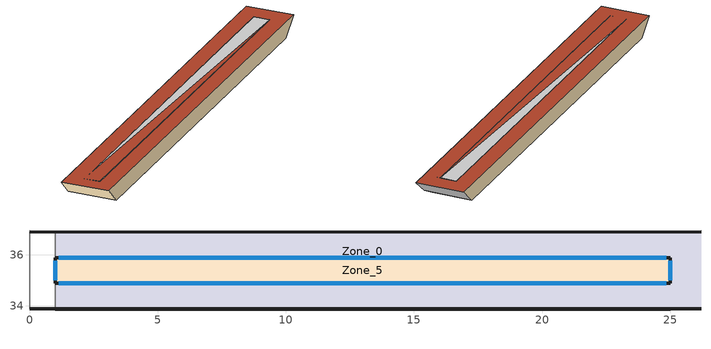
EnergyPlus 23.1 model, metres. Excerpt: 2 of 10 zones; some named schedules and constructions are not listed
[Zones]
Zone_0
 floor to Zone_1 (Interior Partition (Mass)_FLIPPED): 25,33.87,35.54 25,36.88,35.51 26.2,36.89,36.51 26.2,33.88,36.54
 floor to Zone_4 (Interior Partition (Mass)_FLIPPED): 25,34.37,35.54 1,34.37,35.54 1,36.88,35.51 25,36.88,35.51
 floor to Zone_9 (Interior Partition (Mass)_FLIPPED): 25,34.37 25,33.87 1,33.87 1,34.37 z35.54
 wall outside (300mmInsulation 200mmConcrete): 0,33.88,36.54 1,33.87,35.54 25,33.87,35.54 26.2,33.88,36.54; 26.2,36.89,36.51 25,36.88,35.51 1,36.88,35.51 0,36.89,36.51
 wall to Zone_3 (200mmConcrete): 1,36.88,35.51 1,33.87,35.54 0,33.88,36.54 0,36.89,36.51
 ceiling to Zone_5 (Interior Partition (Mass)): 1,34.88,36.53 25,34.88,36.53 25,35.88,36.52 1,35.88,36.52
 roof outside (UVal_0.4_Mass): 0,33.88,36.54 25,33.88,36.54 25,35.88,36.52 1,35.88,36.52 25,34.88,36.53 25,33.88,36.54 26.2,33.88,36.54 26.2,36.89,36.51 0,36.89,36.51
Zone_5
 floor outside (90.1-2019 Nonresidential CZ 0 Exterior Floor (Mass)): 1,34.88,36.03 1,35.88,36.02 25,35.88,36.02 25,34.88,36.03
 wall outside (300mmInsulation 200mmConcrete): 25,35.88 1,35.88 z36.02:36.52; 1,34.88 25,34.88 z36.03:36.53; 1,35.88,36.02 1,34.88,36.03 1,34.88,36.53 1,35.88,36.52; 25,34.88,36.03 25,35.88,36.02 25,35.88,36.52 25,34.88,36.53
 window (90.1-2019 Nonresidential CZ 0 Glazing (Operable)): 24.85,35.88 1.15,35.88 z36.17:36.37; 1.15,34.88 24.85,34.88 z36.18:36.38; 1,35.76,36.14 1,35,36.15 1,35,36.41 1,35.76,36.4; 25,35,36.15 25,35.76,36.14 25,35.76,36.4 25,35,36.41
[Schedule:Week:Daily]
NatVentAvail_Zone_1_21: cb779fb3-fa38-479b-8aeb-0406eaaf0801, 6ca60d31-d849-42c0-a01d-d833ffe5dfa1, a7281071-3462-4b80-a4da-28ef404032ab, 15db0f41-fee6-4d52-96c1-3027262786e3, 309b2482-ce8d-409d-b460-68e8c27364a0, 68bfcea2-5ec1-463a-940b-0c5b80ccc437, 201268af-abe9-49bd-be18-2d253898b7b9, cb779fb3-fa38-479b-8aeb-0406eaaf0801, cb779fb3-fa38-479b-8aeb-0406eaaf0801, cb779fb3-fa38-479b-8aeb-0406eaaf0801, cb779fb3-fa38-479b-8aeb-0406eaaf0801, cb779fb3-fa38-479b-8aeb-0406eaaf0801
NatVentAvail_Zone_1_22: 236ba8d7-de8c-40f3-9cfe-53890e29b154, 65b96427-71b5-4470-b909-40fb6663c698, d4908e0e-0a3d-4d04-b014-d57e547e5f65, ef295e8f-0a48-4638-b966-d85469d5a540, d6fc555a-c4fa-4cd4-8ebb-da3ea019d749, db6bd144-f0b1-430b-9930-fc90391aa766, 70ec4768-6183-4381-810d-2385883a66fe, 236ba8d7-de8c-40f3-9cfe-53890e29b154, 236ba8d7-de8c-40f3-9cfe-53890e29b154, 236ba8d7-de8c-40f3-9cfe-53890e29b154, 236ba8d7-de8c-40f3-9cfe-53890e29b154, 236ba8d7-de8c-40f3-9cfe-53890e29b154
NatVentAvail_Zone_1_23: d33e08ff-aa1f-4edc-a4c7-90c5ddb49c15, 2d23c839-5cfe-428c-afbf-00a2782196c2, 16b5d06a-e49b-4864-a2d9-bcc930e682f6, 1f343dc4-7e18-4b2e-a862-0c4910e19e49, e0a03fea-e461-49e5-b9f9-7c830c094f9f, 965ba626-711f-4fd6-9934-d0888d8206f5, 1646bbce-4935-45e3-97a1-645b00b23fe8, d33e08ff-aa1f-4edc-a4c7-90c5ddb49c15, d33e08ff-aa1f-4edc-a4c7-90c5ddb49c15, d33e08ff-aa1f-4edc-a4c7-90c5ddb49c15, d33e08ff-aa1f-4edc-a4c7-90c5ddb49c15, d33e08ff-aa1f-4edc-a4c7-90c5ddb49c15
NatVentAvail_Zone_1_24: 08cd4fb5-40fd-490c-ac3a-27ce0a48b764, 497e4a9f-b7ad-4c45-9724-981f8c2e124f, 08ddcf9e-8682-4b48-b516-8486664adb73, 4b4d434c-d6fe-4cec-bf9d-cab0e5bb7e0d, 223c9c8f-a4c3-462e-9066-2d8e822e6f13, 998fbbef-35af-4fce-a20f-b05722acc676, 11892d04-261d-41a0-9942-7f058dc8e292, 08cd4fb5-40fd-490c-ac3a-27ce0a48b764, 08cd4fb5-40fd-490c-ac3a-27ce0a48b764, 08cd4fb5-40fd-490c-ac3a-27ce0a48b764, 08cd4fb5-40fd-490c-ac3a-27ce0a48b764, 08cd4fb5-40fd-490c-ac3a-27ce0a48b764
NatVentAvail_Zone_1_25: 4b1451e1-f1f9-42b3-8332-25fa3c085758, 94f74a37-1635-414a-8cc7-34d3664319b5, 8674fd5b-b801-4faa-bce4-9e0a39de3dc9, 3dbdb979-62a1-4936-a494-1080fecfbe1a, 429eb1ad-ea4b-48d3-a67a-d097b666a783, 31134947-c774-48a7-ab83-307db31bb9ea, 836563a4-fd3a-4797-91e9-57b0903f02dc, 4b1451e1-f1f9-42b3-8332-25fa3c085758, 4b1451e1-f1f9-42b3-8332-25fa3c085758, 4b1451e1-f1f9-42b3-8332-25fa3c085758, 4b1451e1-f1f9-42b3-8332-25fa3c085758, 4b1451e1-f1f9-42b3-8332-25fa3c085758
NatVentAvail_Zone_1_26: 04aca33a-50e9-40af-99a5-af7fee4df482, 81e822aa-692d-4da1-97c5-9421ffcb612b, be6dac24-f613-4947-a7f6-58f768485f45, 98bdceed-f24d-476d-8faa-3c5af8a1aa06, c083b71f-190b-4191-b94b-83c5b7998dee, 8dfff481-e4fe-4f13-aa9a-e19b9c47d7ca, a354b542-23ba-41a6-adfd-8a6e0741167c, 04aca33a-50e9-40af-99a5-af7fee4df482, 04aca33a-50e9-40af-99a5-af7fee4df482, 04aca33a-50e9-40af-99a5-af7fee4df482, 04aca33a-50e9-40af-99a5-af7fee4df482, 04aca33a-50e9-40af-99a5-af7fee4df482
NatVentAvail_Zone_1_27: 348e568d-f89d-4a50-9ef4-e7fd1c1e07c7, d9f0e83d-6f1a-4154-bf99-1785c5c41ebd, bc884f03-ac94-4004-828f-768931c0b38e, 67bc3040-a220-4467-b48c-ce38a30fc592, 69aeb32d-6dc3-4552-8ef8-1b367df2c990, ffa1c935-e428-4c60-b305-7016f351fdd6, 355c5d58-4132-4bff-b110-789c9f62f4c1, 348e568d-f89d-4a50-9ef4-e7fd1c1e07c7, 348e568d-f89d-4a50-9ef4-e7fd1c1e07c7, 348e568d-f89d-4a50-9ef4-e7fd1c1e07c7, 348e568d-f89d-4a50-9ef4-e7fd1c1e07c7, 348e568d-f89d-4a50-9ef4-e7fd1c1e07c7
NatVentAvail_Zone_1_28: a053149a-0eda-46ac-8e21-19f3ff6baddb, 7ef912f0-d4b8-400d-8fa4-2a640f67bd1b, a2e4dd26-3a97-408e-83c1-d8b92be03361, a445b25a-591a-4a69-89ca-862104c49fb5, 93d418ac-32f8-4c35-8a41-1faa0fca12bb, 5cf2cfee-baa5-4c92-9c8b-d9e3fc915ea1, cb779fb3-fa38-479b-8aeb-0406eaaf0801, a053149a-0eda-46ac-8e21-19f3ff6baddb, a053149a-0eda-46ac-8e21-19f3ff6baddb, a053149a-0eda-46ac-8e21-19f3ff6baddb, a053149a-0eda-46ac-8e21-19f3ff6baddb, a053149a-0eda-46ac-8e21-19f3ff6baddb
NatVentAvail_Zone_1_29: 09a9091a-4b41-4361-8eb9-abe3ba1fbfb0, d30b9237-7c06-4321-a7f5-d00fccd4ddc5, db8fdf52-dc29-4593-a1eb-b78a528af44c, 096c2fb7-4830-4b1b-ad6a-9c36d3ece77a, 93d418ac-32f8-4c35-8a41-1faa0fca12bb, 93d418ac-32f8-4c35-8a41-1faa0fca12bb, 9aa200cc-5e9f-4ee7-aeb6-b952bb55b031, 09a9091a-4b41-4361-8eb9-abe3ba1fbfb0, 09a9091a-4b41-4361-8eb9-abe3ba1fbfb0, 09a9091a-4b41-4361-8eb9-abe3ba1fbfb0, 09a9091a-4b41-4361-8eb9-abe3ba1fbfb0, 09a9091a-4b41-4361-8eb9-abe3ba1fbfb0
NatVentAvail_Zone_1_30: de4d822c-5159-41ac-86f8-e9dbf803c092, c8dda009-1788-4b89-97d7-fa8b68037593, 208ce779-6c98-4dd6-ad58-4c577de244dd, efbcfd54-499d-48cf-b45b-81fe4e0485be, f553c341-c415-4a18-b194-4530207f144b, 05105824-3aba-4dba-93a0-67d0f1c70a0b, 0958c616-1a51-44e6-8940-2359ab166673, de4d822c-5159-41ac-86f8-e9dbf803c092, de4d822c-5159-41ac-86f8-e9dbf803c092, de4d822c-5159-41ac-86f8-e9dbf803c092, de4d822c-5159-41ac-86f8-e9dbf803c092, de4d822c-5159-41ac-86f8-e9dbf803c092
NatVentAvail_Zone_1_31: d36ef92c-35d1-4d07-82a9-b2e391d12645, 5dc5adcb-c639-40e6-8c44-3f8e136baac2, db8fdf52-dc29-4593-a1eb-b78a528af44c, a64e2afb-6831-44e5-b150-15cc06bf1e94, 06bcab75-1267-44e2-aea4-e84d71a36cc7, ff73a972-7a24-4b96-afe0-723992147981, b4d9781d-0c02-467b-9ab3-d1845892b413, d36ef92c-35d1-4d07-82a9-b2e391d12645, d36ef92c-35d1-4d07-82a9-b2e391d12645, d36ef92c-35d1-4d07-82a9-b2e391d12645, d36ef92c-35d1-4d07-82a9-b2e391d12645, d36ef92c-35d1-4d07-82a9-b2e391d12645
NatVentAvail_Zone_1_32: 520e6aa1-de90-4a0e-ba19-c8cec05c4b5f, 03a39d45-458f-41be-88bc-abc243907b9c, a27f7a8a-3ec0-4c73-88b0-422670e6943c, 3a7cdaef-7334-4a6b-82d5-8d0ea235042a, ca78921c-7d88-425d-86c7-e95b589a967c, c398fb66-1dac-4776-b7b8-1c77cc024693, 0dbe2f33-18d6-41fb-9616-bb31b6ad66a8, 520e6aa1-de90-4a0e-ba19-c8cec05c4b5f, 520e6aa1-de90-4a0e-ba19-c8cec05c4b5f, 520e6aa1-de90-4a0e-ba19-c8cec05c4b5f, 520e6aa1-de90-4a0e-ba19-c8cec05c4b5f, 520e6aa1-de90-4a0e-ba19-c8cec05c4b5f
NatVentAvail_Zone_1_33: 9680c7b4-b099-4f77-8976-c3e05096c243, ebf10696-203d-4826-8264-d21e764744c1, 9009f40d-fbff-4473-b90c-037654b985d4, 5e52e856-e1d6-4a8d-9d6a-96084019be41, 34df3edd-ec4e-47eb-957d-eaec6580f30d, a7281071-3462-4b80-a4da-28ef404032ab, 0077f85b-dd4e-4e8f-b3d0-e6cb227cfdca, 9680c7b4-b099-4f77-8976-c3e05096c243, 9680c7b4-b099-4f77-8976-c3e05096c243, 9680c7b4-b099-4f77-8976-c3e05096c243, 9680c7b4-b099-4f77-8976-c3e05096c243, 9680c7b4-b099-4f77-8976-c3e05096c243
NatVentAvail_Zone_1_34: 03511076-c12e-42fa-a792-9dc592c596b9, 5fc02f02-7401-4e21-ab77-ef33d2fc69fb, c3a7118f-9858-4c1a-9065-92c86fd2ce47, 6d3d9b81-982d-488b-9577-1873106b10a7, aa0b46d0-f5b0-4362-9848-2b403ad4ab0f, 34490fa6-0847-40eb-917f-e2ce5dd8e1fd, beb47b2f-9234-4c68-accc-4d3deb3eaeb0, 03511076-c12e-42fa-a792-9dc592c596b9, 03511076-c12e-42fa-a792-9dc592c596b9, 03511076-c12e-42fa-a792-9dc592c596b9, 03511076-c12e-42fa-a792-9dc592c596b9, 03511076-c12e-42fa-a792-9dc592c596b9
NatVentAvail_Zone_1_35: b1e2649f-11b0-4226-9e2b-9353f9460363, 0c876ce5-3ba6-4b41-96c0-212369f02e0f, dbf79a22-41ca-4063-934b-f8ad55232a90, 0f7d7792-5dbf-4440-b0c4-c86c3e3a91a6, d384a63b-f277-4404-a292-1c8c3b84700d, c871860d-d1e2-4f5c-aa2e-1fda853ceb50, 260d4eec-af21-46a8-8977-9839812c2767, b1e2649f-11b0-4226-9e2b-9353f9460363, b1e2649f-11b0-4226-9e2b-9353f9460363, b1e2649f-11b0-4226-9e2b-9353f9460363, b1e2649f-11b0-4226-9e2b-9353f9460363, b1e2649f-11b0-4226-9e2b-9353f9460363
NatVentAvail_Zone_1_36: 814d01ac-80a4-47e5-9e49-6c2618914882, 02eadaab-1886-4928-a897-e1323ec586e5, edb9619c-cb12-453c-8b10-5830a83fd7b0, 18b3beb7-30a2-45eb-b7e6-440982c414ae, 86689468-101b-490a-8c40-72bbf9218bbe, dc491fa8-9a01-42a6-a841-6a37e24dd75a, 8674fd5b-b801-4faa-bce4-9e0a39de3dc9, 814d01ac-80a4-47e5-9e49-6c2618914882, 814d01ac-80a4-47e5-9e49-6c2618914882, 814d01ac-80a4-47e5-9e49-6c2618914882, 814d01ac-80a4-47e5-9e49-6c2618914882, 814d01ac-80a4-47e5-9e49-6c2618914882
NatVentAvail_Zone_1_37: 93d418ac-32f8-4c35-8a41-1faa0fca12bb, 6da6e700-d38f-4252-8a7f-9c058de16dcc, 5b6ba2b1-1bd0-4d2a-9394-9718bdf5ed71, c3c58521-17ce-4eff-aa4e-5034bbc8b291, dcedc2ef-52ac-4dbd-936e-efd7d6218522, 39a486e9-0c1e-4f8e-a508-147ffbd8c527, 58867866-5afb-4052-8ae3-b1f5d42c4f96, 93d418ac-32f8-4c35-8a41-1faa0fca12bb, 93d418ac-32f8-4c35-8a41-1faa0fca12bb, 93d418ac-32f8-4c35-8a41-1faa0fca12bb, 93d418ac-32f8-4c35-8a41-1faa0fca12bb, 93d418ac-32f8-4c35-8a41-1faa0fca12bb
NatVentAvail_Zone_1_38: 93f22379-29cb-444b-b100-23ee17131020, 74df0df5-bd9c-40cc-9b12-8f1a1aa79e49, 814d01ac-80a4-47e5-9e49-6c2618914882, 469dc9c1-186e-40b9-80c5-7d74481cde3b, 884de416-428a-4106-bf75-b43f829d4859, 76454650-72ab-467f-9668-226c8ca3e2ce, 8d7f8f3a-6d76-48e2-9a12-f78d1c828c49, 93f22379-29cb-444b-b100-23ee17131020, 93f22379-29cb-444b-b100-23ee17131020, 93f22379-29cb-444b-b100-23ee17131020, 93f22379-29cb-444b-b100-23ee17131020, 93f22379-29cb-444b-b100-23ee17131020
NatVentAvail_Zone_1_39: d2f73c59-439e-4358-b1a9-26716f77748e, 7a47a01c-53f2-4d9c-8e33-ee5be3fbc280, 8e94868c-4f56-40d2-a692-1d1b60a335cd, 18f927a8-f57a-48e1-9bab-14b91b4d09bd, dd77b5a3-f259-42dd-a9c8-47d8f5f76801, 80d73caa-4431-405f-9b08-398e05b079e3, 93d418ac-32f8-4c35-8a41-1faa0fca12bb, d2f73c59-439e-4358-b1a9-26716f77748e, d2f73c59-439e-4358-b1a9-26716f77748e, d2f73c59-439e-4358-b1a9-26716f77748e, d2f73c59-439e-4358-b1a9-26716f77748e, d2f73c59-439e-4358-b1a9-26716f77748e
NatVentAvail_Zone_1_40: 096c2fb7-4830-4b1b-ad6a-9c36d3ece77a, e0e3008d-8df5-407e-920e-c96906a8ad10, 9aac7223-6f20-467c-b4c0-b2737b0b6323, 991935f7-8a91-42af-b36a-b7d2041c7ee5, 745c0fb3-f0bd-4dfc-be8b-721d88dd9f80, 26255348-308e-41f4-a10e-040e6d33ec95, 075561a2-3e0e-47a1-bbd7-483a6c622ee8, 096c2fb7-4830-4b1b-ad6a-9c36d3ece77a, 096c2fb7-4830-4b1b-ad6a-9c36d3ece77a, 096c2fb7-4830-4b1b-ad6a-9c36d3ece77a, 096c2fb7-4830-4b1b-ad6a-9c36d3ece77a, 096c2fb7-4830-4b1b-ad6a-9c36d3ece77a
NatVentAvail_Zone_1_41: e150ee42-232f-46f3-b56e-90eed7ff0f68, 0487a91a-7450-4700-9cac-ba2fb3cab3a0, fc3200ea-b8ca-4966-a8e6-8b379f795120, 213d435a-9ac9-4b11-afd2-79d4c8bc7ca6, e73dffd8-1cff-4ca2-82c5-853d62e5aa21, fa753f0f-5e1a-4e89-b486-b302c0eaae94, 634117bb-e12c-4f05-aceb-a9bf2cf5da8d, e150ee42-232f-46f3-b56e-90eed7ff0f68, e150ee42-232f-46f3-b56e-90eed7ff0f68, e150ee42-232f-46f3-b56e-90eed7ff0f68, e150ee42-232f-46f3-b56e-90eed7ff0f68, e150ee42-232f-46f3-b56e-90eed7ff0f68
NatVentAvail_Zone_1_42: 0fdaa5f2-84f7-4418-9742-9d7625b9f4e8, a535c592-0649-40ae-bbf1-e9593900f3ce, 9e956afd-b4a0-44cb-b3bb-c2d5fd5bbcd3, 7d7e7d09-5465-4d82-a398-e036d32bdc90, 9e5bb720-4e74-424a-9305-fc3ee61ca99f, 99c2e8b9-043e-406a-80b0-1d765f4bbf8a, da63d4e9-c167-4a02-b674-55652dc8b2d1, 0fdaa5f2-84f7-4418-9742-9d7625b9f4e8, 0fdaa5f2-84f7-4418-9742-9d7625b9f4e8, 0fdaa5f2-84f7-4418-9742-9d7625b9f4e8, 0fdaa5f2-84f7-4418-9742-9d7625b9f4e8, 0fdaa5f2-84f7-4418-9742-9d7625b9f4e8
NatVentAvail_Zone_1_43: 21eb81c8-3e28-4074-87d1-92b432c97935, faae22dc-67ed-4471-ac36-4d8f21a8b9d4, 89b1c0a9-5ce3-4d5c-b59b-d3691a316295, c550ef33-6ff5-4087-8b39-1fd91eda8926, 566b3be2-7f15-48cd-ba9f-e7b1823b972e, e3e6e66a-b9a9-4202-ae26-5a23af9ed022, ebe9c620-b4ee-460f-9891-0359523f03bf, 21eb81c8-3e28-4074-87d1-92b432c97935, 21eb81c8-3e28-4074-87d1-92b432c97935, 21eb81c8-3e28-4074-87d1-92b432c97935, 21eb81c8-3e28-4074-87d1-92b432c97935, 21eb81c8-3e28-4074-87d1-92b432c97935
NatVentAvail_Zone_1_44: 81a19ae4-acea-4476-babf-4a37714f0775, e50631d5-3ed5-4f97-8641-9f221eb8b400, 8f957d09-9acc-46b1-9b99-e5da7a7f592b, 0ec85b35-8649-4a03-8dd3-14d74c0f2501, 40e2676f-4eaf-4aa6-acb0-750207f9f182, 1e51d385-f141-43df-b130-1285ac9cc7f1, 4edd780c-6f99-43e0-8eb7-aa75f130ffd7, 81a19ae4-acea-4476-babf-4a37714f0775, 81a19ae4-acea-4476-babf-4a37714f0775, 81a19ae4-acea-4476-babf-4a37714f0775, 81a19ae4-acea-4476-babf-4a37714f0775, 81a19ae4-acea-4476-babf-4a37714f0775
NatVentAvail_Zone_1_45: 2e91a4a2-59e1-4e80-ba93-5ac0191b8a99, c8dda009-1788-4b89-97d7-fa8b68037593, 4df8709f-ac90-4ef2-b4e2-19fdbb329303, dc2681d5-5028-4152-9708-e8297f6ca76b, 8e94868c-4f56-40d2-a692-1d1b60a335cd, d53f72aa-f8bf-4737-9341-c09aaef1b1f7, 2e91a4a2-59e1-4e80-ba93-5ac0191b8a99, 2e91a4a2-59e1-4e80-ba93-5ac0191b8a99, 2e91a4a2-59e1-4e80-ba93-5ac0191b8a99, 2e91a4a2-59e1-4e80-ba93-5ac0191b8a99, 2e91a4a2-59e1-4e80-ba93-5ac0191b8a99, 2e91a4a2-59e1-4e80-ba93-5ac0191b8a99
NatVentAvail_Zone_1_46: ebacf99d-e8da-48b9-b5ad-0108547cc8ae, a535c592-0649-40ae-bbf1-e9593900f3ce, 2dc06c29-24eb-48c1-869e-e6d863c0a28a, f42d8b0e-e951-409d-b9b0-892726b4e38e, 570886b1-58c4-457d-ac38-5adb74ed5e92, d2c2ba9a-a319-4670-9015-153a930bdca1, 9adbd049-f390-444f-b23b-46f7e44c8593, ebacf99d-e8da-48b9-b5ad-0108547cc8ae, ebacf99d-e8da-48b9-b5ad-0108547cc8ae, ebacf99d-e8da-48b9-b5ad-0108547cc8ae, ebacf99d-e8da-48b9-b5ad-0108547cc8ae, ebacf99d-e8da-48b9-b5ad-0108547cc8ae
NatVentAvail_Zone_1_47: cdae2161-5b4e-435d-9610-0bc3f5283f17, b5363719-6f6d-48d7-b573-11ac736d6d42, 78d901e0-85a8-4f4d-a10a-11555c8e2766, 22a743c4-0e41-4774-a5e7-ac3906755d13, e11a5201-5b1f-4b64-8400-45c0e2722b9a, b9fbeb72-4d8b-4a4b-9eb4-8460913e4708, 07539348-85d7-4f5b-9817-4b7059e7d8cc, cdae2161-5b4e-435d-9610-0bc3f5283f17, cdae2161-5b4e-435d-9610-0bc3f5283f17, cdae2161-5b4e-435d-9610-0bc3f5283f17, cdae2161-5b4e-435d-9610-0bc3f5283f17, cdae2161-5b4e-435d-9610-0bc3f5283f17
NatVentAvail_Zone_1_48: 60df5da1-c5a2-43c5-8324-24a209af819c, ef9c79cd-7710-41d4-8350-520493ae7949, 131dfe5c-8535-4a85-a371-06a3ccb5b7eb, 820c2cad-eaac-44f9-88bf-f72a1cba31ab, f69c3603-4abe-41ed-96c3-c3acd8c20174, 5351d4fc-88f2-41df-a316-a8b8a771de5f, 0112e025-e1ea-4d5d-adce-7a0a5ec210be, 60df5da1-c5a2-43c5-8324-24a209af819c, 60df5da1-c5a2-43c5-8324-24a209af819c, 60df5da1-c5a2-43c5-8324-24a209af819c, 60df5da1-c5a2-43c5-8324-24a209af819c, 60df5da1-c5a2-43c5-8324-24a209af819c
NatVentAvail_Zone_1_49: f2902ccb-928e-494b-87d4-42d975955a7b, 3fb2a2fd-0715-44ae-be5a-d72073308f60, 73650b47-b38c-4add-a545-4afb7920d4af, 3546d243-a068-4620-83cb-d3eb399b6ef2, 5438b060-fefb-4299-bd0a-d3a273e5a11f, e6e8a28b-f594-448d-967b-df88e5e68926, 135b8951-e444-4fb4-8a8a-e2273c55da1c, f2902ccb-928e-494b-87d4-42d975955a7b, f2902ccb-928e-494b-87d4-42d975955a7b, f2902ccb-928e-494b-87d4-42d975955a7b, f2902ccb-928e-494b-87d4-42d975955a7b, f2902ccb-928e-494b-87d4-42d975955a7b
NatVentAvail_Zone_1_50: 20c67ee8-a8f1-40c0-9e96-b754dae7efd4, 9aac7223-6f20-467c-b4c0-b2737b0b6323, bf61dd20-51ba-4e41-94da-0c9cba887544, bbe27da8-3e4e-48e9-a710-94d491814ce5, 8a6db6ef-82bd-4ffb-877e-10a51d9471ff, 9115f11b-9853-4038-90e6-b388561abed3, 2745753d-0713-4cf0-b3d0-f2ec7d40f549, 20c67ee8-a8f1-40c0-9e96-b754dae7efd4, 20c67ee8-a8f1-40c0-9e96-b754dae7efd4, 20c67ee8-a8f1-40c0-9e96-b754dae7efd4, 20c67ee8-a8f1-40c0-9e96-b754dae7efd4, 20c67ee8-a8f1-40c0-9e96-b754dae7efd4
NatVentAvail_Zone_1_51: 31a2f1fb-8e14-430f-9999-7686a3f7d033, 57af1384-9269-41f5-94d3-07f1b3a4d557, 1c529a8f-6d1a-4e5e-84c1-a2f29a55c5f0, 02dfba52-80e2-4029-9984-ab33e2454446, 662935f5-d3d2-4d0e-8c3b-0efdc8088ad1, da343bcd-aa65-4509-a258-3d7a75ecec30, ff73a972-7a24-4b96-afe0-723992147981, 31a2f1fb-8e14-430f-9999-7686a3f7d033, 31a2f1fb-8e14-430f-9999-7686a3f7d033, 31a2f1fb-8e14-430f-9999-7686a3f7d033, 31a2f1fb-8e14-430f-9999-7686a3f7d033, 31a2f1fb-8e14-430f-9999-7686a3f7d033
NatVentAvail_Zone_1_52: dc9e3de7-c4db-4239-a17a-aa293731998b, dc9e3de7-c4db-4239-a17a-aa293731998b, dc9e3de7-c4db-4239-a17a-aa293731998b, dc9e3de7-c4db-4239-a17a-aa293731998b, dc9e3de7-c4db-4239-a17a-aa293731998b, dc9e3de7-c4db-4239-a17a-aa293731998b, dc9e3de7-c4db-4239-a17a-aa293731998b, dc9e3de7-c4db-4239-a17a-aa293731998b, dc9e3de7-c4db-4239-a17a-aa293731998b, dc9e3de7-c4db-4239-a17a-aa293731998b, dc9e3de7-c4db-4239-a17a-aa293731998b, dc9e3de7-c4db-4239-a17a-aa293731998b
CoolAvail_Zone_2_0: 26128329-a49c-462a-9c65-336d64e03bce, ffc6a95d-d4a1-47bb-b88f-23d788c2bf29, 7ec457ae-2b84-446e-ac73-69dfd6062cb9, 346ea321-adf6-498f-ac46-00ea87e15e3c, 68d4db8a-cd9e-4515-a9a3-8d937d685b81, 6c2d310b-273f-410a-89f7-1805d80d1e96, 18a13f5e-4ed7-482c-b7a1-724b896db6e4, 26128329-a49c-462a-9c65-336d64e03bce, 26128329-a49c-462a-9c65-336d64e03bce, 26128329-a49c-462a-9c65-336d64e03bce, 26128329-a49c-462a-9c65-336d64e03bce, 26128329-a49c-462a-9c65-336d64e03bce
CoolAvail_Zone_2_1: 7164f43f-7629-494b-9241-abfe7005886f, eea84938-3f2c-4198-8930-aa0f154303ca, 1f8974ce-10b4-41a2-9884-31a29a277223, b95b9b22-7183-480b-83c9-f689512fde90, 7a8470b1-fba1-4a9f-a13f-e9dc9952319e, 0cd271bc-c703-4da0-8d19-fef8b674692d, 62c26efe-f6cd-477e-9e4c-5e679ff38d5d, 7164f43f-7629-494b-9241-abfe7005886f, 7164f43f-7629-494b-9241-abfe7005886f, 7164f43f-7629-494b-9241-abfe7005886f, 7164f43f-7629-494b-9241-abfe7005886f, 7164f43f-7629-494b-9241-abfe7005886f
CoolAvail_Zone_2_2: 6023a845-a1c0-4990-ad85-f4ca74dafc78, 67fc87cf-ce2b-41cc-9440-1e0e2276db63, 7a8470b1-fba1-4a9f-a13f-e9dc9952319e, de9248ce-a475-488b-b092-ba2fc47f884d, ffc6a95d-d4a1-47bb-b88f-23d788c2bf29, a6578f83-0fec-4798-92dd-29eae890b0c9, 4199064a-1529-4171-aca4-b9dd580a48a0, 6023a845-a1c0-4990-ad85-f4ca74dafc78, 6023a845-a1c0-4990-ad85-f4ca74dafc78, 6023a845-a1c0-4990-ad85-f4ca74dafc78, 6023a845-a1c0-4990-ad85-f4ca74dafc78, 6023a845-a1c0-4990-ad85-f4ca74dafc78
CoolAvail_Zone_2_3: 4fba21c8-22b2-41a6-a59f-d5a67b32b3be, 70ec4768-6183-4381-810d-2385883a66fe, 743a8416-6892-4693-8cab-3386d2d731b2, cc1bc7ec-186a-4053-9078-072b368fb057, 1eac853b-f9b5-4378-aa0f-5e0ead8969a1, 26128329-a49c-462a-9c65-336d64e03bce, b9559528-1d66-4457-ad8d-24ba14e98f91, 4fba21c8-22b2-41a6-a59f-d5a67b32b3be, 4fba21c8-22b2-41a6-a59f-d5a67b32b3be, 4fba21c8-22b2-41a6-a59f-d5a67b32b3be, 4fba21c8-22b2-41a6-a59f-d5a67b32b3be, 4fba21c8-22b2-41a6-a59f-d5a67b32b3be
CoolAvail_Zone_2_4: 69cf3f64-1790-47ce-9ffe-870b6eae9fa3, a2606a62-1cc4-4a4d-9957-ee04bef5b3a4, 17075a1b-6599-46ea-9f5a-90b479617e5c, ae8ab2fa-f8e5-4340-9721-e04c586f310a, b12baa50-9ce2-465b-8923-5503bc9c8547, 90c5aa04-2100-42e2-bce3-04d9d9818eda, a2606a62-1cc4-4a4d-9957-ee04bef5b3a4, 69cf3f64-1790-47ce-9ffe-870b6eae9fa3, 69cf3f64-1790-47ce-9ffe-870b6eae9fa3, 69cf3f64-1790-47ce-9ffe-870b6eae9fa3, 69cf3f64-1790-47ce-9ffe-870b6eae9fa3, 69cf3f64-1790-47ce-9ffe-870b6eae9fa3
CoolAvail_Zone_2_5: b9676c6e-9c11-4298-9a78-c99a300fc6af, a47f9877-64a6-4272-b029-2d400106ce92, f3131cd5-39ca-4246-a29d-ecc3657f6b71, 604f2ce9-409e-408d-bb1a-d8c02a4a93ba, b1de7d1b-d140-4419-81a4-46bcb6597c08, c05c8beb-8b61-4d35-8522-e71affdac5f8, 9460b2d5-9b17-4edd-84e5-bb32d14f65f1, b9676c6e-9c11-4298-9a78-c99a300fc6af, b9676c6e-9c11-4298-9a78-c99a300fc6af, b9676c6e-9c11-4298-9a78-c99a300fc6af, b9676c6e-9c11-4298-9a78-c99a300fc6af, b9676c6e-9c11-4298-9a78-c99a300fc6af
CoolAvail_Zone_2_6: 4825c346-50d4-4f60-ac18-61646baccc39, c3a7118f-9858-4c1a-9065-92c86fd2ce47, cc65cf8b-ad84-46d3-841b-9f3fed0eaa0c, 865d1c69-0b9e-4efa-9cd9-44acacb2e463, 6787fef0-3d34-4ff5-af86-dab837380132, 7c6381cc-5b55-49da-8322-ec5a5ece2b28, 1f42ac5f-69d3-40f8-b05b-59f70a2297f2, 4825c346-50d4-4f60-ac18-61646baccc39, 4825c346-50d4-4f60-ac18-61646baccc39, 4825c346-50d4-4f60-ac18-61646baccc39, 4825c346-50d4-4f60-ac18-61646baccc39, 4825c346-50d4-4f60-ac18-61646baccc39
CoolAvail_Zone_2_7: ed8f30d5-4e58-4bd8-be9f-2f7e72377be0, cda3fa70-d411-4153-910d-d1ea203522ce, d0da784f-1475-43dc-8f9b-f9596f81764a, 5a9cd386-6dde-4e57-98bc-6c021d4b4641, d45ff4bc-0f80-46f5-8910-e49af15cc98d, ff4ec9a2-cc1f-48b8-8e96-368cc7353a53, d29247bc-790b-4132-ba5a-d047e7aefb11, ed8f30d5-4e58-4bd8-be9f-2f7e72377be0, ed8f30d5-4e58-4bd8-be9f-2f7e72377be0, ed8f30d5-4e58-4bd8-be9f-2f7e72377be0, ed8f30d5-4e58-4bd8-be9f-2f7e72377be0, ed8f30d5-4e58-4bd8-be9f-2f7e72377be0
CoolAvail_Zone_2_8: f3175d0e-35d9-4439-b0aa-6b1563fa926c, aabe9b6c-e614-4a09-a937-79109e35ecdb, 89886e4c-dae1-4523-96eb-67b856de2bfb, aab2ec88-fad6-44b6-b865-30069ee1f08c, c7789eea-a7a2-4639-a7f6-11bfa0d1b582, 84d716f2-fcba-4c29-9d14-1c0ac03fc866, 0a143e83-cd71-4f17-9422-728ab1938fa5, f3175d0e-35d9-4439-b0aa-6b1563fa926c, f3175d0e-35d9-4439-b0aa-6b1563fa926c, f3175d0e-35d9-4439-b0aa-6b1563fa926c, f3175d0e-35d9-4439-b0aa-6b1563fa926c, f3175d0e-35d9-4439-b0aa-6b1563fa926c
CoolAvail_Zone_2_9: 7a0da003-bc82-4f23-ab69-61e5f7eedec5, 560757e2-053c-4463-a1ce-e2d631b9b847, 0a143e83-cd71-4f17-9422-728ab1938fa5, 4d4032d5-8fce-4c25-b939-b4acca6882aa, 5a9531e6-8b83-44fe-8bb2-b31c1ab7d0f4, 2a7afb4d-5dc2-4b14-a3b2-085157eb2d87, bd08f717-5fdb-4f75-ae98-62cf7cc61b90, 7a0da003-bc82-4f23-ab69-61e5f7eedec5, 7a0da003-bc82-4f23-ab69-61e5f7eedec5, 7a0da003-bc82-4f23-ab69-61e5f7eedec5, 7a0da003-bc82-4f23-ab69-61e5f7eedec5, 7a0da003-bc82-4f23-ab69-61e5f7eedec5
CoolAvail_Zone_2_10: 17d694e7-a3c3-418d-9186-ff37bdbbb1d7, 0a143e83-cd71-4f17-9422-728ab1938fa5, 9fda8791-29e9-49cc-9025-0fc42e0ce243, 23db5ed2-c412-4876-b25f-0793a50ab920, fc9819a5-a7a8-470e-ab99-db347ae4e144, 761dc9e9-92e1-4a90-93cf-91c7b3f81479, 96a6c59c-fbd3-4824-80f8-1d3866c75101, 17d694e7-a3c3-418d-9186-ff37bdbbb1d7, 17d694e7-a3c3-418d-9186-ff37bdbbb1d7, 17d694e7-a3c3-418d-9186-ff37bdbbb1d7, 17d694e7-a3c3-418d-9186-ff37bdbbb1d7, 17d694e7-a3c3-418d-9186-ff37bdbbb1d7
CoolAvail_Zone_2_11: 0a143e83-cd71-4f17-9422-728ab1938fa5, 4a87fd1e-b5fe-4231-a6b1-4b67dd32aa59, d7f0d4f1-ab2f-42f6-8717-3ce23bde9407, b5c54b92-bcc4-473c-bcf1-133da9fe95cc, a9b29cc3-23d7-49fb-8f39-3d85835c3b23, d0b564ea-e383-47b1-be1e-dc4d810b31cd, bb115e9a-4528-47b1-8fc0-19a819fb9404, 0a143e83-cd71-4f17-9422-728ab1938fa5, 0a143e83-cd71-4f17-9422-728ab1938fa5, 0a143e83-cd71-4f17-9422-728ab1938fa5, 0a143e83-cd71-4f17-9422-728ab1938fa5, 0a143e83-cd71-4f17-9422-728ab1938fa5
CoolAvail_Zone_2_12: b6b0ad12-b3c1-481c-b9f1-5acc0e674619, 1739440a-2f14-4577-94f2-53e56cbe0b48, 24fb377b-7fca-4feb-954a-66d58489e97a, fd0e931d-f427-422f-b769-3dc5b1793982, f9c79e93-5e8b-42da-88a0-5c8fa0b4c526, d02671bd-c2a3-4776-a2b3-cd4210fb431e, 712e4034-84fe-481c-9840-f755857050d9, b6b0ad12-b3c1-481c-b9f1-5acc0e674619, b6b0ad12-b3c1-481c-b9f1-5acc0e674619, b6b0ad12-b3c1-481c-b9f1-5acc0e674619, b6b0ad12-b3c1-481c-b9f1-5acc0e674619, b6b0ad12-b3c1-481c-b9f1-5acc0e674619
CoolAvail_Zone_2_13: 28efdf05-0f4b-451e-8c23-20d551e88e14, 27b80191-4557-4104-8bb1-e63b0cb6580a, ce56b4e4-d86d-4331-9bb7-390510d35bc2, e4e2a8df-a270-449e-bc5b-4324a7a5022c, 8bb8680e-d5c2-40b5-b05e-99c5a2425baf, f530f5bc-f477-4397-a6c6-14ceea88d037, 8e7e5144-0e29-4ea1-8231-a33c3fc82d74, 28efdf05-0f4b-451e-8c23-20d551e88e14, 28efdf05-0f4b-451e-8c23-20d551e88e14, 28efdf05-0f4b-451e-8c23-20d551e88e14, 28efdf05-0f4b-451e-8c23-20d551e88e14, 28efdf05-0f4b-451e-8c23-20d551e88e14
CoolAvail_Zone_2_14: 3d33a212-503c-40d0-9ed0-24d3134ffe09, 70460fb7-dcc5-4d58-814f-1b1e46aead27, 5e2a3386-f270-4096-9afb-6b8a723f140a, 69fe6724-1ccc-4d02-a542-3811eccb1b57, 7ff846aa-aef5-42cb-881b-a60a1771d837, 446bb8a1-ab85-4d4a-a89b-364b6581748b, 036445e2-b225-4bc6-8bca-024f287c0ea6, 3d33a212-503c-40d0-9ed0-24d3134ffe09, 3d33a212-503c-40d0-9ed0-24d3134ffe09, 3d33a212-503c-40d0-9ed0-24d3134ffe09, 3d33a212-503c-40d0-9ed0-24d3134ffe09, 3d33a212-503c-40d0-9ed0-24d3134ffe09
CoolAvail_Zone_2_15: 26d83129-131d-4a7d-8ac0-b1060d132821, 0e35c78a-022f-40a5-8027-6e208e5ad6e3, da46bbde-d27d-4db4-b081-f6c76ac3d6ae, bf61dd20-51ba-4e41-94da-0c9cba887544, 3f2b6444-cd72-44bc-aec0-1e53521e674d, b4baf8b9-d35b-4d8c-ad21-b320ef6debc3, 6626ade1-789e-4a35-851e-c1756bb77c67, 26d83129-131d-4a7d-8ac0-b1060d132821, 26d83129-131d-4a7d-8ac0-b1060d132821, 26d83129-131d-4a7d-8ac0-b1060d132821, 26d83129-131d-4a7d-8ac0-b1060d132821, 26d83129-131d-4a7d-8ac0-b1060d132821
CoolAvail_Zone_2_16: 0955a33e-2b42-4e37-8f6e-7579b4034070, b01a01a1-7a07-42fc-a84d-51f25bf08ee4, 1762e173-b534-45a6-b960-29bbe44aace2, 65baea4b-485f-4b36-bbd7-9b80a3d2e53b, ba5c4833-961b-4877-84fa-b8c2ab6ea4b1, d209889c-2d33-4c58-a33f-b89cbf890c4d, 6f706008-9f60-4919-b369-57b30f34258f, 0955a33e-2b42-4e37-8f6e-7579b4034070, 0955a33e-2b42-4e37-8f6e-7579b4034070, 0955a33e-2b42-4e37-8f6e-7579b4034070, 0955a33e-2b42-4e37-8f6e-7579b4034070, 0955a33e-2b42-4e37-8f6e-7579b4034070
CoolAvail_Zone_2_17: 31deaa9e-b116-4580-8a71-811229ae0aaa, abfe7c1c-b156-4108-a5ee-e9c6d44be93c, 01758040-7c91-4301-9df9-204fde4e73fb, 59f00bd5-7e8f-453e-98e2-b669a7e37de7, 15202f56-a887-42bf-9e9f-5be8b6005a0d, 81a05240-546d-4c94-8ed6-bb396fd965ed, b35077cb-8a57-4378-b1ca-af1ceea6528f, 31deaa9e-b116-4580-8a71-811229ae0aaa, 31deaa9e-b116-4580-8a71-811229ae0aaa, 31deaa9e-b116-4580-8a71-811229ae0aaa, 31deaa9e-b116-4580-8a71-811229ae0aaa, 31deaa9e-b116-4580-8a71-811229ae0aaa
CoolAvail_Zone_2_18: 5c5a4e26-71e4-42e3-8a73-b0b0c5056f89, 0151d82a-0480-40df-81c4-e70aaeed28f2, 5cf7e0b3-6d71-4a3a-90c1-46dae67eac35, 5c5a4e26-71e4-42e3-8a73-b0b0c5056f89, e1e0a4a8-b3b8-4ce8-b014-475056c52d8b, 867dd1cd-1711-4138-8bf3-20f96c500f98, df172223-f764-49c2-9171-b10852bc4956, 5c5a4e26-71e4-42e3-8a73-b0b0c5056f89, 5c5a4e26-71e4-42e3-8a73-b0b0c5056f89, 5c5a4e26-71e4-42e3-8a73-b0b0c5056f89, 5c5a4e26-71e4-42e3-8a73-b0b0c5056f89, 5c5a4e26-71e4-42e3-8a73-b0b0c5056f89
CoolAvail_Zone_2_19: 37ef8897-8bc5-408e-b2b4-b8d7d30b22dc, 866ff3b9-be31-4651-8289-1c5911b79d86, ee189984-607a-4dd1-ae73-8fcb10790cc0, 34d8368c-40ba-4988-b3fc-4b490afa0ebe, a6d3308d-77ee-458e-9821-a5734c643cbb, a626b689-1697-4f16-a2e5-8d6255b86500, 2eb27994-ff50-4560-928d-655cb1ceed32, 37ef8897-8bc5-408e-b2b4-b8d7d30b22dc, 37ef8897-8bc5-408e-b2b4-b8d7d30b22dc, 37ef8897-8bc5-408e-b2b4-b8d7d30b22dc, 37ef8897-8bc5-408e-b2b4-b8d7d30b22dc, 37ef8897-8bc5-408e-b2b4-b8d7d30b22dc
CoolAvail_Zone_2_20: 80368e80-d8cc-4b57-a2c1-f7b5cdc30fcd, 9e4573f8-e1a7-4b68-90b6-66205e68623d, 37ef8897-8bc5-408e-b2b4-b8d7d30b22dc, 39ed11b3-ef2d-44c3-9c2a-c586066af89d, 150b0c3b-f5e9-4222-be3d-d8cc0feeb11e, 0f07a0f2-23d3-4edc-8d40-3618e3be2d40, a629ef8c-2b37-435e-94ac-01df1ea7d2eb, 80368e80-d8cc-4b57-a2c1-f7b5cdc30fcd, 80368e80-d8cc-4b57-a2c1-f7b5cdc30fcd, 80368e80-d8cc-4b57-a2c1-f7b5cdc30fcd, 80368e80-d8cc-4b57-a2c1-f7b5cdc30fcd, 80368e80-d8cc-4b57-a2c1-f7b5cdc30fcd
CoolAvail_Zone_2_21: 45ab39a9-4205-4296-844c-e2cf7418a2d5, a47f9877-64a6-4272-b029-2d400106ce92, 57772238-412a-466c-9758-968421dfcb29, faae22dc-67ed-4471-ac36-4d8f21a8b9d4, 42ed1921-6056-48dc-86a2-962c248314d9, 0198b9c3-e725-4b88-a6d2-d6b10227dd52, a4c6dd20-9bc0-49d4-87b0-635ae5130ca8, 45ab39a9-4205-4296-844c-e2cf7418a2d5, 45ab39a9-4205-4296-844c-e2cf7418a2d5, 45ab39a9-4205-4296-844c-e2cf7418a2d5, 45ab39a9-4205-4296-844c-e2cf7418a2d5, 45ab39a9-4205-4296-844c-e2cf7418a2d5
CoolAvail_Zone_2_22: 570886b1-58c4-457d-ac38-5adb74ed5e92, 0c5fc461-35c2-4594-bf42-7ee29993cee0, 3381a151-3611-4f8a-ad7f-3ff51188158a, e182efa2-cca1-4f84-8820-ac13e0f118db, 5509c26c-c147-432c-a522-aa0e6fa0e644, ebacf99d-e8da-48b9-b5ad-0108547cc8ae, e23992b2-e676-4aaf-a538-d0a8f41620c4, 570886b1-58c4-457d-ac38-5adb74ed5e92, 570886b1-58c4-457d-ac38-5adb74ed5e92, 570886b1-58c4-457d-ac38-5adb74ed5e92, 570886b1-58c4-457d-ac38-5adb74ed5e92, 570886b1-58c4-457d-ac38-5adb74ed5e92
CoolAvail_Zone_2_23: 6c6c912e-38e2-490f-b220-cfdcfb22ad86, 82cdd992-5932-44f5-af20-b511eab67c35, 417d993f-43d2-4ff8-975c-b358da88f9bb, 5feb200d-eaa1-4e77-9e4f-a0e77642597a, dcc79149-b959-47e7-8848-493a315d61d0, 945fc0f3-484d-4b2b-a273-856191adf391, 05f2b50d-8e04-4550-9c13-db7624886ff0, 6c6c912e-38e2-490f-b220-cfdcfb22ad86, 6c6c912e-38e2-490f-b220-cfdcfb22ad86, 6c6c912e-38e2-490f-b220-cfdcfb22ad86, 6c6c912e-38e2-490f-b220-cfdcfb22ad86, 6c6c912e-38e2-490f-b220-cfdcfb22ad86
CoolAvail_Zone_2_24: be5c8f49-d87e-4c16-be82-4cc61e9b0dd0, 41220c13-cb08-450f-beee-d2d892435e77, 38490062-87ed-46bb-8adf-f158cdf2b034, 0cdfbd29-5919-428a-a7b5-4e2293dcdb32, 3aba190e-3d90-4987-9308-a3fcb793d781, e089dff4-6ebe-4b6a-a2f4-a18efa07b05e, 45864a94-f36e-45b5-84df-de7966b719d4, be5c8f49-d87e-4c16-be82-4cc61e9b0dd0, be5c8f49-d87e-4c16-be82-4cc61e9b0dd0, be5c8f49-d87e-4c16-be82-4cc61e9b0dd0, be5c8f49-d87e-4c16-be82-4cc61e9b0dd0, be5c8f49-d87e-4c16-be82-4cc61e9b0dd0
CoolAvail_Zone_2_25: f651d182-9ffa-448d-b3bb-1db3778a2b42, 159349e4-3b38-41f5-a5dd-d0505b8291f4, 2e91a4a2-59e1-4e80-ba93-5ac0191b8a99, 6f42a927-a76e-4a30-a991-11c41d5897f9, 0c86296e-feb0-4f37-a20a-831bbe904953, c76b5d6c-9250-4d2d-9df6-f6734dff384b, 9afddc16-a976-42a1-aec2-a38cabd5b7ab, f651d182-9ffa-448d-b3bb-1db3778a2b42, f651d182-9ffa-448d-b3bb-1db3778a2b42, f651d182-9ffa-448d-b3bb-1db3778a2b42, f651d182-9ffa-448d-b3bb-1db3778a2b42, f651d182-9ffa-448d-b3bb-1db3778a2b42
CoolAvail_Zone_2_26: 2d30eaa6-4708-41b4-9740-215df8f72218, 24c93f5d-cb47-4e21-aff8-68fd0f53a1ed, 68ba062c-caf0-48ae-a78a-ed71de20fc23, a3cdf32c-6085-4ead-a52c-e1562a15795d, f4e45d8a-f0a0-478f-a15f-18b249b74cc3, 9d953807-ff80-4617-85d4-abe27fac3636, 5e2a5ff9-d44a-4a84-b6fc-ec108ddc0fb9, 2d30eaa6-4708-41b4-9740-215df8f72218, 2d30eaa6-4708-41b4-9740-215df8f72218, 2d30eaa6-4708-41b4-9740-215df8f72218, 2d30eaa6-4708-41b4-9740-215df8f72218, 2d30eaa6-4708-41b4-9740-215df8f72218
CoolAvail_Zone_2_27: 5703f235-9901-4922-8e4b-a7fe87b1f65f, c94d1906-7a26-47d8-8a4b-06f594db9e9e, 7ff905aa-2ef4-4019-95e1-18739e4b7b9e, 33deab64-5739-4c8a-86c3-f2ffcf0da82b, 665f259e-6582-49ec-8a11-d1022598e93c, 6e5f01bd-541c-4f25-b722-4cb4b9198d04, 45ac16c2-9cdf-497c-acaa-cd679a3027f6, 5703f235-9901-4922-8e4b-a7fe87b1f65f, 5703f235-9901-4922-8e4b-a7fe87b1f65f, 5703f235-9901-4922-8e4b-a7fe87b1f65f, 5703f235-9901-4922-8e4b-a7fe87b1f65f, 5703f235-9901-4922-8e4b-a7fe87b1f65f
CoolAvail_Zone_2_28: c12e9dc4-7288-44a9-b1f1-93628059383e, 860b97a4-cdef-4a85-acf1-803019d13dfd, b348c4ee-ae31-477c-a956-b14a1f04bed9, 499b130d-fa05-43d8-a81d-46032889cd28, 59f00bd5-7e8f-453e-98e2-b669a7e37de7, 773f7ea3-f884-41e6-bf00-bde8b1b626e3, 45ab39a9-4205-4296-844c-e2cf7418a2d5, c12e9dc4-7288-44a9-b1f1-93628059383e, c12e9dc4-7288-44a9-b1f1-93628059383e, c12e9dc4-7288-44a9-b1f1-93628059383e, c12e9dc4-7288-44a9-b1f1-93628059383e, c12e9dc4-7288-44a9-b1f1-93628059383e
CoolAvail_Zone_2_29: e582b90c-61b2-4792-898c-f19ce0b16e24, 3c9da072-29d0-4cb3-8dc0-e2f7d1e52aaa, da9a5cf6-e4f2-40b3-87de-b9e13efcead6, 1e99276b-8cb3-4f1c-97ee-e30ab6db488b, 59f00bd5-7e8f-453e-98e2-b669a7e37de7, 59f00bd5-7e8f-453e-98e2-b669a7e37de7, fe98ff80-d361-4b1b-98d9-c6d53ee18ae0, e582b90c-61b2-4792-898c-f19ce0b16e24, e582b90c-61b2-4792-898c-f19ce0b16e24, e582b90c-61b2-4792-898c-f19ce0b16e24, e582b90c-61b2-4792-898c-f19ce0b16e24, e582b90c-61b2-4792-898c-f19ce0b16e24
CoolAvail_Zone_2_30: 00bc2c82-d2ff-4e62-b0d2-cc27d643ad25, 0a143e83-cd71-4f17-9422-728ab1938fa5, dd50eee9-18e4-48ff-ae56-5a46db353e6b, 67154714-7420-482a-a29d-0c08389380bb, 0a656ffe-e1a8-4ce0-9e92-7c112564d05c, 712cadd7-5f65-4fb7-85ef-8a23cbf408e0, 3fc4708c-a9da-40d0-a68e-07e41d117dd7, 00bc2c82-d2ff-4e62-b0d2-cc27d643ad25, 00bc2c82-d2ff-4e62-b0d2-cc27d643ad25, 00bc2c82-d2ff-4e62-b0d2-cc27d643ad25, 00bc2c82-d2ff-4e62-b0d2-cc27d643ad25, 00bc2c82-d2ff-4e62-b0d2-cc27d643ad25
CoolAvail_Zone_2_31: 093122db-5e39-49b3-9628-7bf1e0a3514e, 39ed11b3-ef2d-44c3-9c2a-c586066af89d, da9a5cf6-e4f2-40b3-87de-b9e13efcead6, eb521d3e-370a-4b88-aca1-a2b4d3be689b, 9098a60b-5a31-4c15-b901-7811c973d18a, c210aa6e-699b-4c48-83bb-516c4d74cfd0, e50e31d9-e36e-4bf8-864a-08c5ccfa71f4, 093122db-5e39-49b3-9628-7bf1e0a3514e, 093122db-5e39-49b3-9628-7bf1e0a3514e, 093122db-5e39-49b3-9628-7bf1e0a3514e, 093122db-5e39-49b3-9628-7bf1e0a3514e, 093122db-5e39-49b3-9628-7bf1e0a3514e
CoolAvail_Zone_2_32: 4564370a-dbd3-46a3-8e62-7064a130af1d, 93ce8923-62a6-4984-b602-1d9d3585ee49, ea020e99-a00e-4d51-9761-ef8fea73946e, dc07d6b5-028a-446e-8467-8792d517eb59, aec8033a-3bd2-43ea-a500-471275ac03ca, 2ff1cd9e-d6e8-4299-a105-eccd13676156, 15ec5878-5701-4388-8271-d5ec87122adb, 4564370a-dbd3-46a3-8e62-7064a130af1d, 4564370a-dbd3-46a3-8e62-7064a130af1d, 4564370a-dbd3-46a3-8e62-7064a130af1d, 4564370a-dbd3-46a3-8e62-7064a130af1d, 4564370a-dbd3-46a3-8e62-7064a130af1d
CoolAvail_Zone_2_33: 438c41fb-884a-4d2d-b386-e0d43cf8b118, 3d455c41-90bc-4eda-b170-a67018ace141, b617a6ff-44d1-4cb1-b5cb-7e4028cafc5b, 2d55e87e-183f-42d8-9019-c8f176ab5d6e, fb3308b8-f4a8-40cf-a46d-bdd55a44b55e, 57772238-412a-466c-9758-968421dfcb29, 36f0db73-9b9e-42ba-a108-4fac0f940515, 438c41fb-884a-4d2d-b386-e0d43cf8b118, 438c41fb-884a-4d2d-b386-e0d43cf8b118, 438c41fb-884a-4d2d-b386-e0d43cf8b118, 438c41fb-884a-4d2d-b386-e0d43cf8b118, 438c41fb-884a-4d2d-b386-e0d43cf8b118
CoolAvail_Zone_2_34: 90060234-5f94-4b87-be29-15c22bd769d7, f9483efa-1f2d-4ba2-b8ba-4dbab37ddaed, 8d0dfef7-77fd-49d6-acb2-1a78adbb30af, 46b273b4-8a6f-4d61-905e-c87f2529c56e, b6528512-a8a0-40de-8129-de250475351d, 657df98d-f030-4795-a477-9a217d6aa4a2, ad7f5a86-d635-428e-bfc6-43c6ff573741, 90060234-5f94-4b87-be29-15c22bd769d7, 90060234-5f94-4b87-be29-15c22bd769d7, 90060234-5f94-4b87-be29-15c22bd769d7, 90060234-5f94-4b87-be29-15c22bd769d7, 90060234-5f94-4b87-be29-15c22bd769d7
CoolAvail_Zone_2_35: 92b75db2-31e3-45e7-9891-1816bd363715, 8c5c5b66-26af-418b-b91a-eba47e52775b, 7164f43f-7629-494b-9241-abfe7005886f, 0e5333f0-019a-4edf-8ca8-c79b0964491c, 1f42ac5f-69d3-40f8-b05b-59f70a2297f2, 4b2d13ea-38b5-4fab-bd76-575c0a701601, 2f2038f8-2270-4123-8adc-dff92dd51a13, 92b75db2-31e3-45e7-9891-1816bd363715, 92b75db2-31e3-45e7-9891-1816bd363715, 92b75db2-31e3-45e7-9891-1816bd363715, 92b75db2-31e3-45e7-9891-1816bd363715, 92b75db2-31e3-45e7-9891-1816bd363715
CoolAvail_Zone_2_36: 62613e06-7fe2-4e41-9490-2135ba22acad, 80368e80-d8cc-4b57-a2c1-f7b5cdc30fcd, 3d242d3c-9cea-4e75-bb7f-28b514843b21, e146253e-c8a6-44ff-8675-b873f7ab3a50, 1bd8e3f6-59e0-47b0-956f-9dbbd9a3f172, 84331349-f290-4d4d-a5fe-e3a395351e9b, 2e91a4a2-59e1-4e80-ba93-5ac0191b8a99, 62613e06-7fe2-4e41-9490-2135ba22acad, 62613e06-7fe2-4e41-9490-2135ba22acad, 62613e06-7fe2-4e41-9490-2135ba22acad, 62613e06-7fe2-4e41-9490-2135ba22acad, 62613e06-7fe2-4e41-9490-2135ba22acad
CoolAvail_Zone_2_37: 59f00bd5-7e8f-453e-98e2-b669a7e37de7, 931aacb3-1808-4146-93d8-c5fecb0daabb, 46692c49-4983-4dd3-b2a6-fa730bc424ae, 649e3296-2dea-46d0-ac3e-9285ac439358, 3af12364-546c-4e81-ab39-609f7319e6de, ffc6a95d-d4a1-47bb-b88f-23d788c2bf29, 97de9650-e2e1-41b0-9536-cc1cdcb3d5d2, 59f00bd5-7e8f-453e-98e2-b669a7e37de7, 59f00bd5-7e8f-453e-98e2-b669a7e37de7, 59f00bd5-7e8f-453e-98e2-b669a7e37de7, 59f00bd5-7e8f-453e-98e2-b669a7e37de7, 59f00bd5-7e8f-453e-98e2-b669a7e37de7
CoolAvail_Zone_2_38: 0cb7eb11-5e27-4862-9ba3-1d6e83f6131e, 512a8f43-c2a4-487f-b980-f5a74aac3b32, 62613e06-7fe2-4e41-9490-2135ba22acad, 99707e31-4efb-47d7-9320-8738bafceed9, 60cee5f4-c7c5-4341-970b-32d45cb63c5f, edac0416-412e-4028-b1d1-2e510f7cd78f, 1709176a-076b-4ef5-bc2b-851c84961e0b, 0cb7eb11-5e27-4862-9ba3-1d6e83f6131e, 0cb7eb11-5e27-4862-9ba3-1d6e83f6131e, 0cb7eb11-5e27-4862-9ba3-1d6e83f6131e, 0cb7eb11-5e27-4862-9ba3-1d6e83f6131e, 0cb7eb11-5e27-4862-9ba3-1d6e83f6131e
CoolAvail_Zone_2_39: 8e94868c-4f56-40d2-a692-1d1b60a335cd, bc0d29e8-b628-4191-9eb0-0cb0f750ff52, d2f73c59-439e-4358-b1a9-26716f77748e, 4b31d0ab-ac0d-4619-8f61-2362a34123c5, bf403148-fdc6-45c5-ac86-e729d768f2f0, d276082c-2c32-4194-9758-468526d296c9, 59f00bd5-7e8f-453e-98e2-b669a7e37de7, 8e94868c-4f56-40d2-a692-1d1b60a335cd, 8e94868c-4f56-40d2-a692-1d1b60a335cd, 8e94868c-4f56-40d2-a692-1d1b60a335cd, 8e94868c-4f56-40d2-a692-1d1b60a335cd, 8e94868c-4f56-40d2-a692-1d1b60a335cd
CoolAvail_Zone_2_40: 1e99276b-8cb3-4f1c-97ee-e30ab6db488b, 4acb0bf4-e6bb-44fb-b469-e29bd8a83e52, fab28e9f-757b-4809-9e0e-c09ee3751ff2, ea66fdeb-83ac-4cea-8fc1-b620c88014dc, d2cd5251-0ca3-4923-bcb4-71735fd80231, c7a5acd5-bf36-4c7c-be18-3652b036eb2d, c3595a0a-1bbc-4852-88dd-3d55711474b0, 1e99276b-8cb3-4f1c-97ee-e30ab6db488b, 1e99276b-8cb3-4f1c-97ee-e30ab6db488b, 1e99276b-8cb3-4f1c-97ee-e30ab6db488b, 1e99276b-8cb3-4f1c-97ee-e30ab6db488b, 1e99276b-8cb3-4f1c-97ee-e30ab6db488b
CoolAvail_Zone_2_41: 994ce0d3-76d9-46ee-8325-653784225838, c0e77bc0-ff4c-433c-b267-336d45be135f, c5c645d6-70cd-40cb-a6be-b673910c0199, d160adac-9dd2-4604-8a4a-ea36ae09de9b, 2811e444-cf31-47c5-8b85-779d134a5e3e, f4c28bad-185d-4f45-a07d-921c20d0e36c, a187f5c8-30b2-492a-85aa-dd6bafa6d9a2, 994ce0d3-76d9-46ee-8325-653784225838, 994ce0d3-76d9-46ee-8325-653784225838, 994ce0d3-76d9-46ee-8325-653784225838, 994ce0d3-76d9-46ee-8325-653784225838, 994ce0d3-76d9-46ee-8325-653784225838
CoolAvail_Zone_2_42: 360025cf-e979-4362-a346-216d0e922eba, af44f18e-cf0e-4473-852e-339f186b0a9b, a2d2e7a9-e22c-42ea-987f-26ffb7d0371d, c9306668-9fa1-4203-9f70-f80067907f7e, 3306241b-21b2-40c4-9032-f3fb265fd96f, 92cebd57-110e-4113-bf1b-beb293cd5554, a39ad580-bb69-4203-8e67-c5d8f464f9df, 360025cf-e979-4362-a346-216d0e922eba, 360025cf-e979-4362-a346-216d0e922eba, 360025cf-e979-4362-a346-216d0e922eba, 360025cf-e979-4362-a346-216d0e922eba, 360025cf-e979-4362-a346-216d0e922eba
CoolAvail_Zone_2_43: c0bb4ecc-14a4-4934-a966-8dd211944cd4, 15db0f41-fee6-4d52-96c1-3027262786e3, 76b3ad3a-deb9-4b67-855e-49d969314ef9, c3dca554-999f-4d17-b02d-ff6a1019b71b, 528457e7-9ead-4220-a167-a377704969ec, bc9a2be9-dd06-4bf5-8b1b-8057907982b0, bc064a7d-65fe-42f6-bc43-b59f8bdead5b, c0bb4ecc-14a4-4934-a966-8dd211944cd4, c0bb4ecc-14a4-4934-a966-8dd211944cd4, c0bb4ecc-14a4-4934-a966-8dd211944cd4, c0bb4ecc-14a4-4934-a966-8dd211944cd4, c0bb4ecc-14a4-4934-a966-8dd211944cd4
